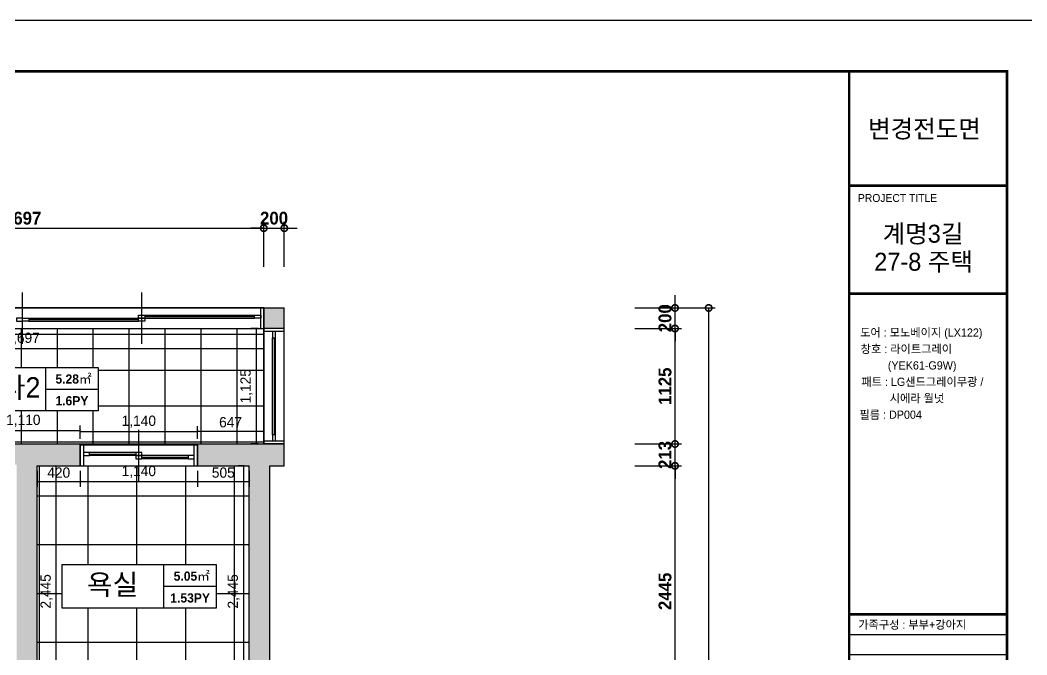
# Model space of a CAD drawing. Header units: inches. Extents: x 7740 to 83056, y -9304 to 75068.
# Drawn here: x 18760 to 28565, y 61263 to 67446 of the extents above; entities that cross this region are included whole.
import ezdxf
from ezdxf.enums import TextEntityAlignment as Align

# ---------------------------------------------------------------- set-up
doc = ezdxf.new("R2010")
doc.units = ezdxf.units.IN
doc.header["$LTSCALE"] = 50
doc.header["$MEASUREMENT"] = 0
for name, color, linetype in [('0-SHEET', 7, 'Continuous'), ('0-TEXT', 3, 'Continuous'), ('02-WAL', 2, 'Continuous'), ('03-TEXT', 3, 'Continuous'), ('07-DIM', 5, 'Continuous'), ('07-DIM WAL', 5, 'Continuous'), ('08-HAT', 8, 'Continuous'), ('253', 253, 'Continuous'), ('도면층2', 2, 'Continuous'), ('도면층4', 4, 'Continuous'), ('도면층5', 5, 'Continuous')]:
    doc.layers.add(name, color=color, linetype=linetype)
doc.styles.add('넥슨고딕', font='NEXONLv1GothicBold.ttf')
doc.styles.add('마감재', font='stylu.ttf')
doc.styles.add('코레일둥고', font='Korail_Round_Gothic_Medium.ttf')
doc.dimstyles.new('50', dxfattribs={"dimscale": 50, "dimtxt": 2.5, "dimasz": 2.5, "dimexe": 1.25, "dimexo": 2, "dimtad": 1, "dimdec": 0, "dimtxsty": '넥슨고딕', "dimblk": 'DOTSMALL', "dimcen": 2.5, "dimclrd": 1, "dimclre": 1, "dimclrt": 2, "dimadec": 0, "dimazin": 0, "dimtfac": 1, "dimtdec": 0, "dimtix": 1, "dimtmove": 0, "dimatfit": 3, "dimldrblk": 'DOTSMALL', "dimfxl": 0, "dimarcsym": 0})
doc.dimstyles.new('벽치수 Copy of DIM-50', dxfattribs={"dimscale": 50, "dimtxt": 2, "dimasz": 0.7, "dimexe": 1, "dimexo": 1, "dimgap": 0.7, "dimtad": 1, "dimdec": 0, "dimzin": 1, "dimdsep": 46, "dimlunit": 6, "dimtxsty": '마감재', "dimblk": 'ARCHTICK', "dimcen": -0.09, "dimclrd": 256, "dimclre": 256, "dimclrt": 3, "dimadec": 0, "dimazin": 0, "dimtfac": 1, "dimtdec": 0, "dimtix": 1, "dimtmove": 2, "dimatfit": 0, "dimldrblk": 'ARCHTICK', "dimfxl": 0, "dimtolj": 1, "dimtzin": 0, "dimarcsym": 0})

# ---------------------------------------------------------------- blocks, each defined once
blk = doc.blocks.new('_DOTSMALL')
at = {"color": 0, "linetype": 'ByBlock', "const_width": 0.5}
blk.add_lwpolyline([(-0.0625, 0, 1), (0.0625, 0, 1)], format="xyb", close=True, dxfattribs=at)
blk = doc.blocks.new('*D32')
at = {"layer": '07-DIM', "color": 1, "lineweight": -2}
for p, q in [((24745.9, 63104.2), (25200.5, 63104.2)), ((25138, 60659.2), (25138, 63104.2)), ((24745.9, 60659.2), (25200.5, 60659.2))]:
    blk.add_line(p, q, dxfattribs=at)
at = {"layer": 'Defpoints', "color": 0}
for p in [(24645.9, 63104.2), (25138, 63104.2), (24645.9, 60659.2)]:
    blk.add_point(p, dxfattribs=at)
at = {"layer": '07-DIM', "color": 1, "lineweight": -2, "xscale": 125, "yscale": 125, "zscale": 125}
for p, rotation in [((25138, 63104.2), 90), ((25138, 60659.2), 270)]:
    blk.add_blockref('_DOTSMALL', p, dxfattribs=dict(at, rotation=rotation))
at = {"layer": '07-DIM', "color": 2, "insert": (25041.1, 61881.7), "char_height": 125, "attachment_point": 5, "rotation": 90, "style": '넥슨고딕'}
blk.add_mtext('2445', dxfattribs=at)
blk = doc.blocks.new('*D33')
at = {"layer": '07-DIM', "color": 1, "lineweight": -2}
for p, q in [((25138, 63317.2), (25138, 63442.2)), ((24745.9, 63317.2), (25200.5, 63317.2)), ((25138, 63104.2), (25138, 63317.2)), ((24745.9, 63104.2), (25200.5, 63104.2)), ((25138, 63104.2), (25138, 62979.2))]:
    blk.add_line(p, q, dxfattribs=at)
at = {"layer": 'Defpoints', "color": 0}
for p in [(24645.9, 63317.2), (25138, 63317.2), (24645.9, 63104.2)]:
    blk.add_point(p, dxfattribs=at)
at = {"layer": '07-DIM', "color": 1, "lineweight": -2, "xscale": 125, "yscale": 125, "zscale": 125}
for p, rotation in [((25138, 63317.2), 270), ((25138, 63104.2), 90)]:
    blk.add_blockref('_DOTSMALL', p, dxfattribs=dict(at, rotation=rotation))
at = {"layer": '07-DIM', "color": 2, "insert": (25041.1, 63210.7), "char_height": 125, "attachment_point": 5, "rotation": 90, "style": '넥슨고딕'}
blk.add_mtext('213', dxfattribs=at)
blk = doc.blocks.new('*D34')
at = {"layer": '07-DIM', "color": 1, "lineweight": -2}
for p, q in [((24745.9, 64442.2), (25200.5, 64442.2)), ((25138, 63317.2), (25138, 64442.2)), ((24745.9, 63317.2), (25200.5, 63317.2))]:
    blk.add_line(p, q, dxfattribs=at)
at = {"layer": 'Defpoints', "color": 0}
for p in [(24645.9, 64442.2), (25138, 64442.2), (24645.9, 63317.2)]:
    blk.add_point(p, dxfattribs=at)
at = {"layer": '07-DIM', "color": 1, "lineweight": -2, "xscale": 125, "yscale": 125, "zscale": 125}
for p, rotation in [((25138, 64442.2), 90), ((25138, 63317.2), 270)]:
    blk.add_blockref('_DOTSMALL', p, dxfattribs=dict(at, rotation=rotation))
at = {"layer": '07-DIM', "color": 2, "insert": (25041.1, 63879.7), "char_height": 125, "attachment_point": 5, "rotation": 90, "style": '넥슨고딕'}
blk.add_mtext('1125', dxfattribs=at)
blk = doc.blocks.new('*D35')
at = {"layer": '07-DIM', "color": 1, "lineweight": -2}
for p, q in [((25138, 64642.2), (25138, 64767.2)), ((24745.9, 64642.2), (25200.5, 64642.2)), ((25138, 64442.2), (25138, 64642.2)), ((24745.9, 64442.2), (25200.5, 64442.2)), ((25138, 64442.2), (25138, 64317.2))]:
    blk.add_line(p, q, dxfattribs=at)
at = {"layer": 'Defpoints', "color": 0}
for p in [(24645.9, 64642.2), (25138, 64642.2), (24645.9, 64442.2)]:
    blk.add_point(p, dxfattribs=at)
at = {"layer": '07-DIM', "color": 1, "lineweight": -2, "xscale": 125, "yscale": 125, "zscale": 125}
for p, rotation in [((25138, 64642.2), 270), ((25138, 64442.2), 90)]:
    blk.add_blockref('_DOTSMALL', p, dxfattribs=dict(at, rotation=rotation))
at = {"layer": '07-DIM', "color": 2, "insert": (25041.1, 64542.2), "char_height": 125, "attachment_point": 5, "rotation": 90, "style": '넥슨고딕'}
blk.add_mtext('200', dxfattribs=at)
blk = doc.blocks.new('*D39')
at = {"layer": '07-DIM', "color": 1, "lineweight": -2}
for p, q in [((16435.9, 65042.2), (16435.9, 65481.7)), ((16435.9, 65419.2), (21132.9, 65419.2)), ((21132.9, 65042.2), (21132.9, 65481.7))]:
    blk.add_line(p, q, dxfattribs=at)
at = {"layer": 'Defpoints', "color": 0}
for p in [(21132.9, 65419.2), (16435.9, 64942.2), (21132.9, 64942.2)]:
    blk.add_point(p, dxfattribs=at)
at = {"layer": '07-DIM', "color": 1, "lineweight": -2, "xscale": 125, "yscale": 125, "zscale": 125, "rotation": 180}
blk.add_blockref('_DOTSMALL', (16435.9, 65419.2), dxfattribs=at)
at = {"layer": '07-DIM', "color": 1, "lineweight": -2, "xscale": 125, "yscale": 125, "zscale": 125}
blk.add_blockref('_DOTSMALL', (21132.9, 65419.2), dxfattribs=at)
at = {"layer": '07-DIM', "color": 2, "insert": (18784.4, 65516), "char_height": 125, "attachment_point": 5, "style": '넥슨고딕'}
blk.add_mtext('4697', dxfattribs=at)
blk = doc.blocks.new('*D40')
at = {"layer": '07-DIM', "color": 1, "lineweight": -2}
for p, q in [((21132.9, 65419.2), (21007.9, 65419.2)), ((21132.9, 65042.2), (21132.9, 65481.7)), ((21132.9, 65419.2), (21332.9, 65419.2)), ((21332.9, 65042.2), (21332.9, 65481.7)), ((21332.9, 65419.2), (21457.9, 65419.2))]:
    blk.add_line(p, q, dxfattribs=at)
at = {"layer": 'Defpoints', "color": 0}
for p in [(21332.9, 65419.2), (21132.9, 64942.2), (21332.9, 64942.2)]:
    blk.add_point(p, dxfattribs=at)
at = {"layer": '07-DIM', "color": 1, "lineweight": -2, "xscale": 125, "yscale": 125, "zscale": 125}
blk.add_blockref('_DOTSMALL', (21132.9, 65419.2), dxfattribs=at)
at = {"layer": '07-DIM', "color": 1, "lineweight": -2, "xscale": 125, "yscale": 125, "zscale": 125, "rotation": 180}
blk.add_blockref('_DOTSMALL', (21332.9, 65419.2), dxfattribs=at)
at = {"layer": '07-DIM', "color": 2, "insert": (21232.9, 65516), "char_height": 125, "attachment_point": 5, "style": '넥슨고딕'}
blk.add_mtext('200', dxfattribs=at)
blk = doc.blocks.new('_ARCHTICK')
at = {"color": 0, "linetype": 'ByBlock', "const_width": 0.075}
blk.add_lwpolyline([(-0.25, -0.25), (0.25, 0.25)], dxfattribs=at)
blk = doc.blocks.new('*D107')
at = {"layer": '07-DIM WAL', "lineweight": -2}
for p, q in [((18975.9, 63104.2), (19161.6, 63104.2)), ((19111.6, 60659.2), (19111.6, 63104.2)), ((18975.9, 60659.2), (19161.6, 60659.2))]:
    blk.add_line(p, q, dxfattribs=at)
at = {"layer": 'Defpoints', "color": 0}
for p in [(18925.9, 63104.2), (19111.6, 63104.2), (18925.9, 60659.2)]:
    blk.add_point(p, dxfattribs=at)
at = {"layer": '07-DIM WAL', "lineweight": -2, "xscale": 35, "yscale": 35, "zscale": 35}
for p, rotation in [((19111.6, 63104.2), 90), ((19111.6, 60659.2), 270)]:
    blk.add_blockref('_ARCHTICK', p, dxfattribs=dict(at, rotation=rotation))
at = {"layer": '07-DIM WAL', "color": 3, "insert": (19017.6, 61881.7), "char_height": 100, "attachment_point": 5, "rotation": 90, "style": '마감재'}
blk.add_mtext('\\A1;2,445', dxfattribs=at)
blk = doc.blocks.new('*D108')
at = {"layer": '07-DIM WAL', "lineweight": -2}
for p, q in [((18925.9, 63054.2), (18925.9, 62900.5)), ((19345.9, 63054.2), (19345.9, 62900.5)), ((18925.9, 62950.5), (19345.9, 62950.5))]:
    blk.add_line(p, q, dxfattribs=at)
at = {"layer": 'Defpoints', "color": 0}
for p in [(18925.9, 63104.2), (19345.9, 63104.2), (19345.9, 62950.5)]:
    blk.add_point(p, dxfattribs=at)
at = {"layer": '07-DIM WAL', "lineweight": -2, "xscale": 35, "yscale": 35, "zscale": 35, "rotation": 180}
blk.add_blockref('_ARCHTICK', (18925.9, 62950.5), dxfattribs=at)
at = {"layer": '07-DIM WAL', "lineweight": -2, "xscale": 35, "yscale": 35, "zscale": 35}
blk.add_blockref('_ARCHTICK', (19345.9, 62950.5), dxfattribs=at)
at = {"layer": '07-DIM WAL', "color": 3, "insert": (19135.9, 63038.1), "char_height": 100, "attachment_point": 5, "style": '마감재'}
blk.add_mtext('\\A1;420', dxfattribs=at)
blk = doc.blocks.new('*D109')
at = {"layer": '07-DIM WAL', "lineweight": -2}
for p, q in [((19345.9, 63054.2), (19345.9, 62900.5)), ((20485.9, 63054.2), (20485.9, 62900.5)), ((19345.9, 62950.5), (20485.9, 62950.5))]:
    blk.add_line(p, q, dxfattribs=at)
at = {"layer": 'Defpoints', "color": 0}
for p in [(19345.9, 63104.2), (20485.9, 63104.2), (20485.9, 62950.5)]:
    blk.add_point(p, dxfattribs=at)
at = {"layer": '07-DIM WAL', "lineweight": -2, "xscale": 35, "yscale": 35, "zscale": 35, "rotation": 180}
blk.add_blockref('_ARCHTICK', (19345.9, 62950.5), dxfattribs=at)
at = {"layer": '07-DIM WAL', "lineweight": -2, "xscale": 35, "yscale": 35, "zscale": 35}
blk.add_blockref('_ARCHTICK', (20485.9, 62950.5), dxfattribs=at)
at = {"layer": '07-DIM WAL', "color": 3, "insert": (19915.9, 63044.9), "char_height": 100, "attachment_point": 5, "style": '마감재'}
blk.add_mtext('\\A1;1,140', dxfattribs=at)
blk = doc.blocks.new('*D110')
at = {"layer": '07-DIM WAL', "lineweight": -2}
for p, q in [((20485.9, 63054.2), (20485.9, 62900.5)), ((20990.9, 63054.2), (20990.9, 62900.5)), ((20485.9, 62950.5), (20990.9, 62950.5))]:
    blk.add_line(p, q, dxfattribs=at)
at = {"layer": 'Defpoints', "color": 0}
for p in [(20485.9, 63104.2), (20990.9, 63104.2), (20990.9, 62950.5)]:
    blk.add_point(p, dxfattribs=at)
at = {"layer": '07-DIM WAL', "lineweight": -2, "xscale": 35, "yscale": 35, "zscale": 35, "rotation": 180}
blk.add_blockref('_ARCHTICK', (20485.9, 62950.5), dxfattribs=at)
at = {"layer": '07-DIM WAL', "lineweight": -2, "xscale": 35, "yscale": 35, "zscale": 35}
blk.add_blockref('_ARCHTICK', (20990.9, 62950.5), dxfattribs=at)
at = {"layer": '07-DIM WAL', "color": 3, "insert": (20738.4, 63038), "char_height": 100, "attachment_point": 5, "style": '마감재'}
blk.add_mtext('\\A1;505', dxfattribs=at)
blk = doc.blocks.new('*D111')
at = {"layer": '07-DIM WAL', "lineweight": -2}
for p, q in [((20940.9, 63104.2), (20884.3, 63104.2)), ((20934.3, 63104.2), (20934.3, 60659.2)), ((20940.9, 60659.2), (20884.3, 60659.2))]:
    blk.add_line(p, q, dxfattribs=at)
at = {"layer": 'Defpoints', "color": 0}
for p in [(20990.9, 63104.2), (20934.3, 60659.2), (20990.9, 60659.2)]:
    blk.add_point(p, dxfattribs=at)
at = {"layer": '07-DIM WAL', "lineweight": -2, "xscale": 35, "yscale": 35, "zscale": 35}
for p, rotation in [((20934.3, 63104.2), 90), ((20934.3, 60659.2), 270)]:
    blk.add_blockref('_ARCHTICK', p, dxfattribs=dict(at, rotation=rotation))
at = {"layer": '07-DIM WAL', "color": 3, "insert": (20840.3, 61881.7), "char_height": 100, "attachment_point": 5, "rotation": 90, "style": '마감재'}
blk.add_mtext('\\A1;2,445', dxfattribs=at)
blk = doc.blocks.new('*D125')
at = {"layer": '07-DIM WAL', "lineweight": -2}
for p, q in [((16435.9, 64392.2), (16435.9, 64198.8)), ((21132.9, 64392.2), (21132.9, 64198.8)), ((16435.9, 64248.8), (21132.9, 64248.8))]:
    blk.add_line(p, q, dxfattribs=at)
at = {"layer": 'Defpoints', "color": 0}
for p in [(16435.9, 64442.2), (21132.9, 64442.2), (21132.9, 64248.8)]:
    blk.add_point(p, dxfattribs=at)
at = {"layer": '07-DIM WAL', "lineweight": -2, "xscale": 35, "yscale": 35, "zscale": 35, "rotation": 180}
blk.add_blockref('_ARCHTICK', (16435.9, 64248.8), dxfattribs=at)
at = {"layer": '07-DIM WAL', "lineweight": -2, "xscale": 35, "yscale": 35, "zscale": 35}
blk.add_blockref('_ARCHTICK', (21132.9, 64248.8), dxfattribs=at)
at = {"layer": '07-DIM WAL', "color": 3, "insert": (18784.4, 64342.8), "char_height": 100, "attachment_point": 5, "style": '마감재'}
blk.add_mtext('\\A1;4,697', dxfattribs=at)
blk = doc.blocks.new('*D126')
at = {"layer": '07-DIM WAL', "lineweight": -2}
for p, q in [((21082.9, 64442.2), (21008.3, 64442.2)), ((21058.3, 64442.2), (21058.3, 63317.2)), ((21082.9, 63317.2), (21008.3, 63317.2))]:
    blk.add_line(p, q, dxfattribs=at)
at = {"layer": 'Defpoints', "color": 0}
for p in [(21132.9, 64442.2), (21058.3, 63317.2), (21132.9, 63317.2)]:
    blk.add_point(p, dxfattribs=at)
at = {"layer": '07-DIM WAL', "lineweight": -2, "xscale": 35, "yscale": 35, "zscale": 35}
for p, rotation in [((21058.3, 64442.2), 90), ((21058.3, 63317.2), 270)]:
    blk.add_blockref('_ARCHTICK', p, dxfattribs=dict(at, rotation=rotation))
at = {"layer": '07-DIM WAL', "color": 3, "insert": (20964.3, 63879.7), "char_height": 100, "attachment_point": 5, "rotation": 90, "style": '마감재'}
blk.add_mtext('\\A1;1,125', dxfattribs=at)
blk = doc.blocks.new('*D127')
at = {"layer": '07-DIM WAL', "lineweight": -2}
for p, q in [((20485.9, 63367.2), (20485.9, 63490.1)), ((21132.9, 63440.1), (20485.9, 63440.1)), ((21132.9, 63367.2), (21132.9, 63490.1))]:
    blk.add_line(p, q, dxfattribs=at)
at = {"layer": 'Defpoints', "color": 0}
for p in [(20485.9, 63440.1), (20485.9, 63317.2), (21132.9, 63317.2)]:
    blk.add_point(p, dxfattribs=at)
at = {"layer": '07-DIM WAL', "lineweight": -2, "xscale": 35, "yscale": 35, "zscale": 35, "rotation": 180}
blk.add_blockref('_ARCHTICK', (20485.9, 63440.1), dxfattribs=at)
at = {"layer": '07-DIM WAL', "lineweight": -2, "xscale": 35, "yscale": 35, "zscale": 35}
blk.add_blockref('_ARCHTICK', (21132.9, 63440.1), dxfattribs=at)
at = {"layer": '07-DIM WAL', "color": 3, "insert": (20809.4, 63528.6), "char_height": 100, "attachment_point": 5, "style": '마감재'}
blk.add_mtext('\\A1;647', dxfattribs=at)
blk = doc.blocks.new('*D128')
at = {"layer": '07-DIM WAL', "lineweight": -2}
for p, q in [((18235.9, 63367.2), (18235.9, 63498.8)), ((18235.9, 63448.8), (19345.9, 63448.8)), ((19345.9, 63367.2), (19345.9, 63498.8))]:
    blk.add_line(p, q, dxfattribs=at)
at = {"layer": 'Defpoints', "color": 0}
for p in [(19345.9, 63448.8), (18235.9, 63317.2), (19345.9, 63317.2)]:
    blk.add_point(p, dxfattribs=at)
at = {"layer": '07-DIM WAL', "lineweight": -2, "xscale": 35, "yscale": 35, "zscale": 35, "rotation": 180}
blk.add_blockref('_ARCHTICK', (18235.9, 63448.8), dxfattribs=at)
at = {"layer": '07-DIM WAL', "lineweight": -2, "xscale": 35, "yscale": 35, "zscale": 35}
blk.add_blockref('_ARCHTICK', (19345.9, 63448.8), dxfattribs=at)
at = {"layer": '07-DIM WAL', "color": 3, "insert": (18790.9, 63543.2), "char_height": 100, "attachment_point": 5, "style": '마감재'}
blk.add_mtext('\\A1;1,110', dxfattribs=at)
blk = doc.blocks.new('*D129')
at = {"layer": '07-DIM WAL', "lineweight": -2}
for p, q in [((19345.9, 63367.2), (19345.9, 63490.1)), ((19345.9, 63440.1), (20485.9, 63440.1)), ((20485.9, 63367.2), (20485.9, 63490.1))]:
    blk.add_line(p, q, dxfattribs=at)
at = {"layer": 'Defpoints', "color": 0}
for p in [(20485.9, 63440.1), (19345.9, 63317.2), (20485.9, 63317.2)]:
    blk.add_point(p, dxfattribs=at)
at = {"layer": '07-DIM WAL', "lineweight": -2, "xscale": 35, "yscale": 35, "zscale": 35, "rotation": 180}
blk.add_blockref('_ARCHTICK', (19345.9, 63440.1), dxfattribs=at)
at = {"layer": '07-DIM WAL', "lineweight": -2, "xscale": 35, "yscale": 35, "zscale": 35}
blk.add_blockref('_ARCHTICK', (20485.9, 63440.1), dxfattribs=at)
at = {"layer": '07-DIM WAL', "color": 3, "insert": (19915.9, 63534.4), "char_height": 100, "attachment_point": 5, "style": '마감재'}
blk.add_mtext('\\A1;1,140', dxfattribs=at)
blk = doc.blocks.new('*D131')
at = {"layer": '07-DIM', "color": 1, "lineweight": -2}
for p, q in [((24745.9, 64642.2), (25528.3, 64642.2)), ((25465.8, 55399.2), (25465.8, 64642.2)), ((24745.9, 55399.2), (25528.3, 55399.2))]:
    blk.add_line(p, q, dxfattribs=at)
at = {"layer": 'Defpoints', "color": 0}
for p in [(24645.9, 64642.2), (25465.8, 64642.2), (24645.9, 55399.2)]:
    blk.add_point(p, dxfattribs=at)
at = {"layer": '07-DIM', "color": 1, "lineweight": -2, "xscale": 125, "yscale": 125, "zscale": 125}
for p, rotation in [((25465.8, 64642.2), 90), ((25465.8, 55399.2), 270)]:
    blk.add_blockref('_DOTSMALL', p, dxfattribs=dict(at, rotation=rotation))
at = {"layer": '07-DIM', "color": 2, "insert": (25368.9, 60020.7), "char_height": 125, "attachment_point": 5, "rotation": 90, "style": '넥슨고딕'}
blk.add_mtext('9243', dxfattribs=at)

msp = doc.modelspace()

# ---------------------------------------------------------------- hatches: boundary and pattern name
at = {"layer": '08-HAT'}
h = msp.add_hatch(color=256, dxfattribs=at)
h.dxf.hatch_style = 1
h.paths.add_polyline_path([(14189.9, 58859.2), (12654.9, 58859.2), (12654.9, 59064.2), (12454.9, 59064.2), (12454.9, 58859.2), (11919.9, 58859.2), (11919.9, 57884.2), (12119.9, 57884.2), (12119.9, 58659.2), (14189.9, 58659.2)])
h.paths.add_polyline_path([(12824.9, 55599.2), (12119.9, 55599.2), (12119.9, 56379.2), (11919.9, 56379.2), (11919.9, 55399.2), (12824.9, 55399.2)])
h.paths.add_polyline_path([(15594.9, 55599.2), (15284.9, 55599.2), (15284.9, 58859.2), (15084.9, 58859.2), (15084.9, 58659.2), (15084.9, 55599.2), (14329.9, 55599.2), (14329.9, 55399.2), (15594.9, 55399.2)])
h.paths.add_polyline_path([(19640.9, 55639.2), (18869.9, 55639.2), (18869.9, 58696.2), (18869.9, 58896.2), (18669.9, 58896.2), (18669.9, 55599.2), (18359.9, 55599.2), (18359.9, 55399.2), (19640.9, 55399.2)])
h.paths.add_polyline_path([(23045.9, 56564.2), (22845.9, 56564.2), (22845.9, 55639.2), (22045.9, 55639.2), (22045.9, 55439.2), (22045.9, 55399.2), (23045.9, 55399.2)])
h.paths.add_polyline_path([(23144.9, 58896.2), (22944.9, 58896.2), (22064.9, 58896.2), (22064.9, 58984.2), (21864.9, 58984.2), (21864.9, 58896.2), (19869.9, 58896.2), (19869.9, 58696.2), (22845.9, 58696.2), (22845.9, 57764.2), (23045.9, 57764.2), (23045.9, 58696.2), (23144.9, 58696.2)])
h.paths.add_polyline_path([(23144.9, 60659.2), (21190.9, 60659.2), (21190.9, 63104.2), (21332.9, 63104.2), (21332.9, 63317.2), (21132.9, 63317.2), (20485.9, 63317.2), (20485.9, 63104.2), (20990.9, 63104.2), (20990.9, 60659.2), (20205.9, 60659.2), (20205.9, 60459.2), (21864.9, 60459.2), (21864.9, 60359.2), (22064.9, 60359.2), (22064.9, 60459.2), (23144.9, 60459.2)])
h.paths.add_polyline_path([(19345.9, 63304.2), (19345.9, 63317.2), (18235.9, 63317.2), (18235.9, 63117.2), (18725.9, 63117.2), (18725.9, 60659.2), (18230.9, 60659.2), (18230.9, 60459.2), (19455.9, 60459.2), (19455.9, 60659.2), (18925.9, 60659.2), (18925.9, 63104.2), (19345.9, 63104.2)])
h.paths.add_polyline_path([(16435.9, 63317.2), (15635.9, 63317.2), (15635.9, 63117.2), (15735.9, 63117.2), (15735.9, 60459.2), (16435.9, 60459.2), (16435.9, 60659.2), (15935.9, 60659.2), (15935.9, 63117.2), (16435.9, 63117.2)])
h.paths.add_polyline_path([(12670.9, 63317.2), (12292.9, 63317.2), (12292.9, 63117.2), (12454.9, 63117.2), (12454.9, 62414.2), (12654.9, 62414.2), (12654.9, 63117.2), (12670.9, 63117.2)])
h.paths.add_polyline_path([(13940.9, 60659.2), (12654.9, 60659.2), (12654.9, 61209.2), (12454.9, 61209.2), (12454.9, 60459.2), (12654.9, 60459.2), (13940.9, 60459.2)])
h.paths.add_polyline_path([(14875.9, 63317.2), (14430.9, 63317.2), (14430.9, 63117.2), (14875.9, 63117.2)])
h.paths.add_polyline_path([(12492.9, 64642.2), (12292.9, 64642.2), (12292.9, 64442.2), (12492.9, 64442.2)])
h.paths.add_polyline_path([(16435.9, 64442.2), (16435.9, 64642.2), (16235.9, 64642.2), (16235.9, 64442.2), (16235.9, 63317.2), (16435.9, 63317.2)])
h.paths.add_polyline_path([(21332.9, 64642.2), (21132.9, 64642.2), (21132.9, 64442.2), (21332.9, 64442.2)])
h = msp.add_hatch(dxfattribs=at)
h.set_pattern_fill('NET', color=256, scale=2800)
h.set_pattern_definition([(0, (2322.66, 46187.14), (0, 350), []), (90, (2322.66, 46187.14), (-350, 2e-14), [])])
h.paths.add_polyline_path([(16435.9, 64442.2), (16435.9, 63317.2), (18235.9, 63317.2), (21132.9, 63317.2), (21132.9, 64442.2)])
h.paths.add_polyline_path([(18018.7, 64063.6), (19518.7, 64063.6), (19518.7, 63639.1), (18018.7, 63639.1)], flags=16)
h.paths.add_polyline_path([(17971.7, 63675), (19046.1, 63675), (19046.1, 64028.3), (17971.7, 64028.3)], flags=24)
h.paths.add_polyline_path([(19078.5, 63660), (19450.5, 63660), (19450.5, 63807.8), (19078.5, 63807.8)], flags=8)
h.paths.add_polyline_path([(19077.8, 63871.7), (19482, 63871.7), (19482, 64022.9), (19077.8, 64022.9)], flags=8)
h = msp.add_hatch(dxfattribs=at)
h.set_pattern_fill('NET', color=256, scale=3800)
h.set_pattern_definition([(0, (2322.66, 46187.14), (0, 475), []), (90, (2322.66, 46187.14), (-475, 3e-14), [])])
h.paths.add_polyline_path([(20990.9, 63104.2), (18925.9, 63104.2), (18925.9, 60659.2), (20990.9, 60659.2)])
h.paths.add_polyline_path([(19170.1, 61718.7), (19170.1, 62143.2), (20670.1, 62143.2), (20670.1, 61718.7)], flags=16)
h.paths.add_polyline_path([(19332.2, 61754.8), (19988.4, 61754.8), (19988.4, 62123.6), (19332.2, 62123.6)], flags=8)
h.paths.add_polyline_path([(20194.6, 61739.6), (20637.2, 61739.6), (20637.2, 61887.4), (20194.6, 61887.4)], flags=8)
h.paths.add_polyline_path([(20225.4, 61951.3), (20637.2, 61951.3), (20637.2, 62102.5), (20225.4, 62102.5)], flags=8)

# ---------------------------------------------------------------- linework, layer by layer
at = {"layer": '0-SHEET', "color": 8}
msp.add_line((26834, 61462.8), (28371.1, 61462.8), dxfattribs=at)
at = {"layer": '0-SHEET', "color": 8, "linetype": 'Continuous'}
for p, q in [((26834, 61462.8), (28371.1, 61462.8)), ((26834, 61266.6), (28371.1, 61266.6)), ((26834, 61266.6), (28371.1, 61266.6))]:
    msp.add_line(p, q, dxfattribs=at)
at = {"layer": '0-SHEET', "color": 9}
msp.add_lwpolyline([(7739.8, 67445.7), (28739.8, 67445.7), (28739.8, 52595.7), (7739.8, 52595.7)], close=True, dxfattribs=at)
at = {"layer": '0-SHEET', "color": 1, "const_width": 25.6}
msp.add_lwpolyline([(8131.9, 53095.7), (28371.1, 53095.7), (28371.1, 66945.7), (8131.9, 66945.7)], close=True, dxfattribs=at)
for points in [[(26834, 53095.7), (26834, 66945.7)], [(28371.1, 65832.4), (26834, 65832.4)], [(28371.1, 64780.7), (26834, 64780.7)], [(28365.4, 61659.1), (26828.2, 61659.1)]]:
    msp.add_lwpolyline(points, dxfattribs=at)
at = {"layer": '0-SHEET', "const_width": 25.6}
msp.add_lwpolyline([(28376.9, 64780.7), (26839.7, 64780.7)], dxfattribs=at)
at = {"layer": '02-WAL'}
for p, q in [((12292.9, 64642.2), (21332.9, 64642.2)), ((21332.9, 63104.2), (21332.9, 64642.2)), ((16435.9, 64442.2), (21132.9, 64442.2)), ((21132.9, 63317.2), (21132.9, 64442.2)), ((16435.9, 63317.2), (21332.9, 63317.2)), ((19345.9, 63104.2), (19345.9, 63317.2)), ((20485.9, 63104.2), (20485.9, 63317.2)), ((18925.9, 60659.2), (18925.9, 63104.2)), ((18925.9, 63104.2), (20990.9, 63104.2)), ((20990.9, 60659.2), (20990.9, 63104.2)), ((21190.9, 60659.2), (21190.9, 63104.2)), ((21190.9, 63104.2), (21332.9, 63104.2))]:
    msp.add_line(p, q, dxfattribs=at)
at = {"layer": '253'}
for p, q in [((19009.1, 63639.1), (19009.1, 64063.6)), ((19009.1, 63851.3), (19518.7, 63851.3)), ((20160.5, 61718.7), (20160.5, 62143.2)), ((20160.5, 61931), (20670.1, 61931))]:
    msp.add_line(p, q, dxfattribs=at)
for points in [[(18018.7, 64063.6), (19518.7, 64063.6), (19518.7, 63639.1), (18018.7, 63639.1)], [(19170.1, 62143.2), (20670.1, 62143.2), (20670.1, 61718.7), (19170.1, 61718.7)]]:
    msp.add_lwpolyline(points, close=True, dxfattribs=at)
at = {"layer": '도면층2'}
for p, q in [((21132.9, 64642.2), (21132.9, 64442.2)), ((21332.9, 64442.2), (21132.9, 64442.2)), ((19345.9, 63304.2), (19345.9, 63104.2)), ((20485.9, 63304.2), (20485.9, 63104.2)), ((21332.9, 63317.2), (21132.9, 63317.2))]:
    msp.add_line(p, q, dxfattribs=at)
at = {"layer": '도면층4'}
for p, q in [((18784.4, 64292.2), (18784.4, 64792.2)), ((19943.7, 64292.2), (19943.7, 64792.2)), ((21132.9, 64642.2), (16435.9, 64642.2)), ((21102.9, 64442.2), (21102.9, 64642.2)), ((21132.9, 64442.2), (21132.9, 64642.2)), ((19913.7, 64527.2), (18844.4, 64527.2)), ((21042.9, 64557.2), (19973.7, 64557.2)), ((16435.9, 64442.2), (21132.9, 64442.2)), ((21132.9, 64442.2), (21132.9, 63317.2)), ((21332.9, 64442.2), (21132.9, 64442.2)), ((21332.9, 63317.2), (21332.9, 64442.2)), ((21332.9, 64412.2), (21132.9, 64412.2)), ((21232.9, 64352.2), (21232.9, 63407.2)), ((19915.9, 62954.2), (19915.9, 63454.2)), ((21132.9, 63347.2), (21332.9, 63347.2)), ((20485.9, 63304.2), (19345.9, 63304.2)), ((19345.9, 63304.2), (19345.9, 63104.2)), ((19375.9, 63304.2), (19375.9, 63104.2)), ((20455.9, 63104.2), (20455.9, 63304.2)), ((20485.9, 63104.2), (20485.9, 63304.2)), ((21132.9, 63317.2), (21332.9, 63317.2)), ((19435.9, 63219.2), (19885.9, 63219.2)), ((19945.9, 63189.2), (20395.9, 63189.2)), ((19345.9, 63104.2), (20485.9, 63104.2))]:
    msp.add_line(p, q, dxfattribs=at)
for points in [[(18724.4, 64542.2), (18724.4, 64512.2), (18784.4, 64512.2), (18784.4, 64542.2)], [(18844.4, 64542.2), (18844.4, 64512.2), (18784.4, 64512.2), (18784.4, 64542.2)], [(19973.7, 64572.2), (19973.7, 64542.2), (19913.7, 64542.2), (19913.7, 64572.2)], [(19973.7, 64542.2), (19973.7, 64512.2), (19913.7, 64512.2), (19913.7, 64542.2)], [(21102.9, 64572.2), (21102.9, 64542.2), (21042.9, 64542.2), (21042.9, 64572.2)], [(21247.9, 64412.2), (21217.9, 64412.2), (21217.9, 64352.2), (21247.9, 64352.2)], [(21247.9, 63407.2), (21217.9, 63407.2), (21217.9, 63347.2), (21247.9, 63347.2)], [(19375.9, 63234.2), (19375.9, 63204.2), (19435.9, 63204.2), (19435.9, 63234.2)], [(19885.9, 63234.2), (19885.9, 63204.2), (19945.9, 63204.2), (19945.9, 63234.2)], [(19885.9, 63204.2), (19885.9, 63174.2), (19945.9, 63174.2), (19945.9, 63204.2)], [(20395.9, 63204.2), (20395.9, 63174.2), (20455.9, 63174.2), (20455.9, 63204.2)]]:
    msp.add_lwpolyline(points, close=True, dxfattribs=at)
at = {"layer": '도면층5'}
for p, q in [((18844.4, 64542.2), (19913.7, 64542.2)), ((19973.7, 64572.2), (21042.9, 64572.2)), ((19973.7, 64542.2), (21042.9, 64542.2)), ((18844.4, 64512.2), (19913.7, 64512.2)), ((21217.9, 63407.2), (21217.9, 64352.2)), ((21247.9, 63407.2), (21247.9, 64352.2)), ((19885.9, 63234.2), (19435.9, 63234.2)), ((19885.9, 63204.2), (19435.9, 63204.2)), ((20395.9, 63204.2), (19945.9, 63204.2)), ((20395.9, 63174.2), (19945.9, 63174.2))]:
    msp.add_line(p, q, dxfattribs=at)

# ---------------------------------------------------------------- texts
at = {"layer": '0-TEXT', "style": '코레일둥고'}
for s, p in [('변경전도면', (27018.3, 66387.1)), ('계명3길', (27160.3, 65365.2)), ('27-8 주택', (27078.3, 65092.4))]:
    msp.add_text(s, height=175, dxfattribs=at).set_placement(p, align=Align.MIDDLE_LEFT)
msp.add_text('PROJECT TITLE', height=76.858, dxfattribs=at).set_placement((26919.9, 65674.7))
at = {"layer": '03-TEXT'}
for s, height, style, p in [('도어 : 모노베이지 (LX122)', 80, '코레일둥고', (27536.5, 64362.6)), ('창호 : 라이트그레이', 80, '코레일둥고', (27391.2, 64202.6)), ('(YEK61-G9W)', 80, '코레일둥고', (27544.9, 64042.6)), ('베란다2', 200, '코레일둥고', (18508.9, 63768)), ('5.28㎡', 90, '넥슨고딕', (19279.9, 63905.4)), ('패트 : LG샌드그레이무광 /', 80, '코레일둥고', (27547, 63882.6)), ('1.6PY', 90, '넥슨고딕', (19264.5, 63693.2)), ('시에라 월넛', 80, '코레일둥고', (27494.3, 63722.6)), ('필름 : DP004', 80, '코레일둥고', (27238.3, 63562.6)), ('욕실', 200, '코레일둥고', (19660.3, 61847.7)), ('5.05㎡', 90, '넥슨고딕', (20431.3, 61985.1)), ('1.53PY', 90, '넥슨고딕', (20415.9, 61772.8))]:
    msp.add_text(s, height=height, dxfattribs=dict(at, style=style)).set_placement(p, align=Align.CENTER)
at = {"layer": '03-TEXT', "style": '코레일둥고'}
msp.add_text('가족구성 : 부부+강아지', height=80, dxfattribs=at).set_placement((27448.3, 61556.8), align=Align.MIDDLE_CENTER)

# ---------------------------------------------------------------- dimensions: what is measured, and where the dimension line sits
at = {"layer": '07-DIM'}
for base, p1, p2, picture, middle in [((21132.9, 65419.2), (16435.9, 64942.2), (21132.9, 64942.2), '*D39', (18784.4, 65516)), ((21332.9, 65419.2), (21132.9, 64942.2), (21332.9, 64942.2), '*D40', (21232.9, 65516))]:
    dim = msp.add_linear_dim(base=base, p1=p1, p2=p2, dimstyle='50', dxfattribs=at)
    dim.commit()
    dim.dimension.update_dxf_attribs({"geometry": picture, "text_midpoint": middle})
for base, p1, p2, picture, middle in [((25138, 64642.2), (24645.9, 64442.2), (24645.9, 64642.2), '*D35', (25041.1, 64542.2)), ((25465.8, 64642.2), (24645.9, 55399.2), (24645.9, 64642.2), '*D131', (25368.9, 60020.7)), ((25138, 64442.2), (24645.9, 63317.2), (24645.9, 64442.2), '*D34', (25041.1, 63879.7)), ((25138, 63317.2), (24645.9, 63104.2), (24645.9, 63317.2), '*D33', (25041.1, 63210.7)), ((25138, 63104.2), (24645.9, 60659.2), (24645.9, 63104.2), '*D32', (25041.1, 61881.7))]:
    dim = msp.add_linear_dim(base=base, p1=p1, p2=p2, angle=90, dimstyle='50', dxfattribs=at)
    dim.commit()
    dim.dimension.update_dxf_attribs({"geometry": picture, "text_midpoint": middle})
at = {"layer": '07-DIM WAL'}
for base, p1, p2, picture, middle in [((21132.9, 64248.8), (16435.9, 64442.2), (21132.9, 64442.2), '*D125', (18784.4, 64342.8)), ((19345.9, 63448.8), (18235.9, 63317.2), (19345.9, 63317.2), '*D128', (18790.9, 63543.2)), ((20485.9, 63440.1), (19345.9, 63317.2), (20485.9, 63317.2), '*D129', (19915.9, 63534.4)), ((20485.9, 63440.1), (21132.9, 63317.2), (20485.9, 63317.2), '*D127', (20809.4, 63528.6)), ((19345.9, 62950.5), (18925.9, 63104.2), (19345.9, 63104.2), '*D108', (19135.9, 63038.1)), ((20485.9, 62950.5), (19345.9, 63104.2), (20485.9, 63104.2), '*D109', (19915.9, 63044.9)), ((20990.9, 62950.5), (20485.9, 63104.2), (20990.9, 63104.2), '*D110', (20738.4, 63038))]:
    dim = msp.add_linear_dim(base=base, p1=p1, p2=p2, dimstyle='벽치수 Copy of DIM-50', dxfattribs=at)
    dim.commit()
    dim.dimension.update_dxf_attribs({"geometry": picture, "text_midpoint": middle})
for base, p1, p2, picture, middle in [((21058.3, 63317.2), (21132.9, 64442.2), (21132.9, 63317.2), '*D126', (20964.3, 63879.7)), ((19111.6, 63104.2), (18925.9, 60659.2), (18925.9, 63104.2), '*D107', (19017.6, 61881.7)), ((20934.3, 60659.2), (20990.9, 63104.2), (20990.9, 60659.2), '*D111', (20840.3, 61881.7))]:
    dim = msp.add_linear_dim(base=base, p1=p1, p2=p2, angle=90, dimstyle='벽치수 Copy of DIM-50', dxfattribs=at)
    dim.commit()
    dim.dimension.update_dxf_attribs({"geometry": picture, "text_midpoint": middle})

doc.saveas('drawing.dxf')
